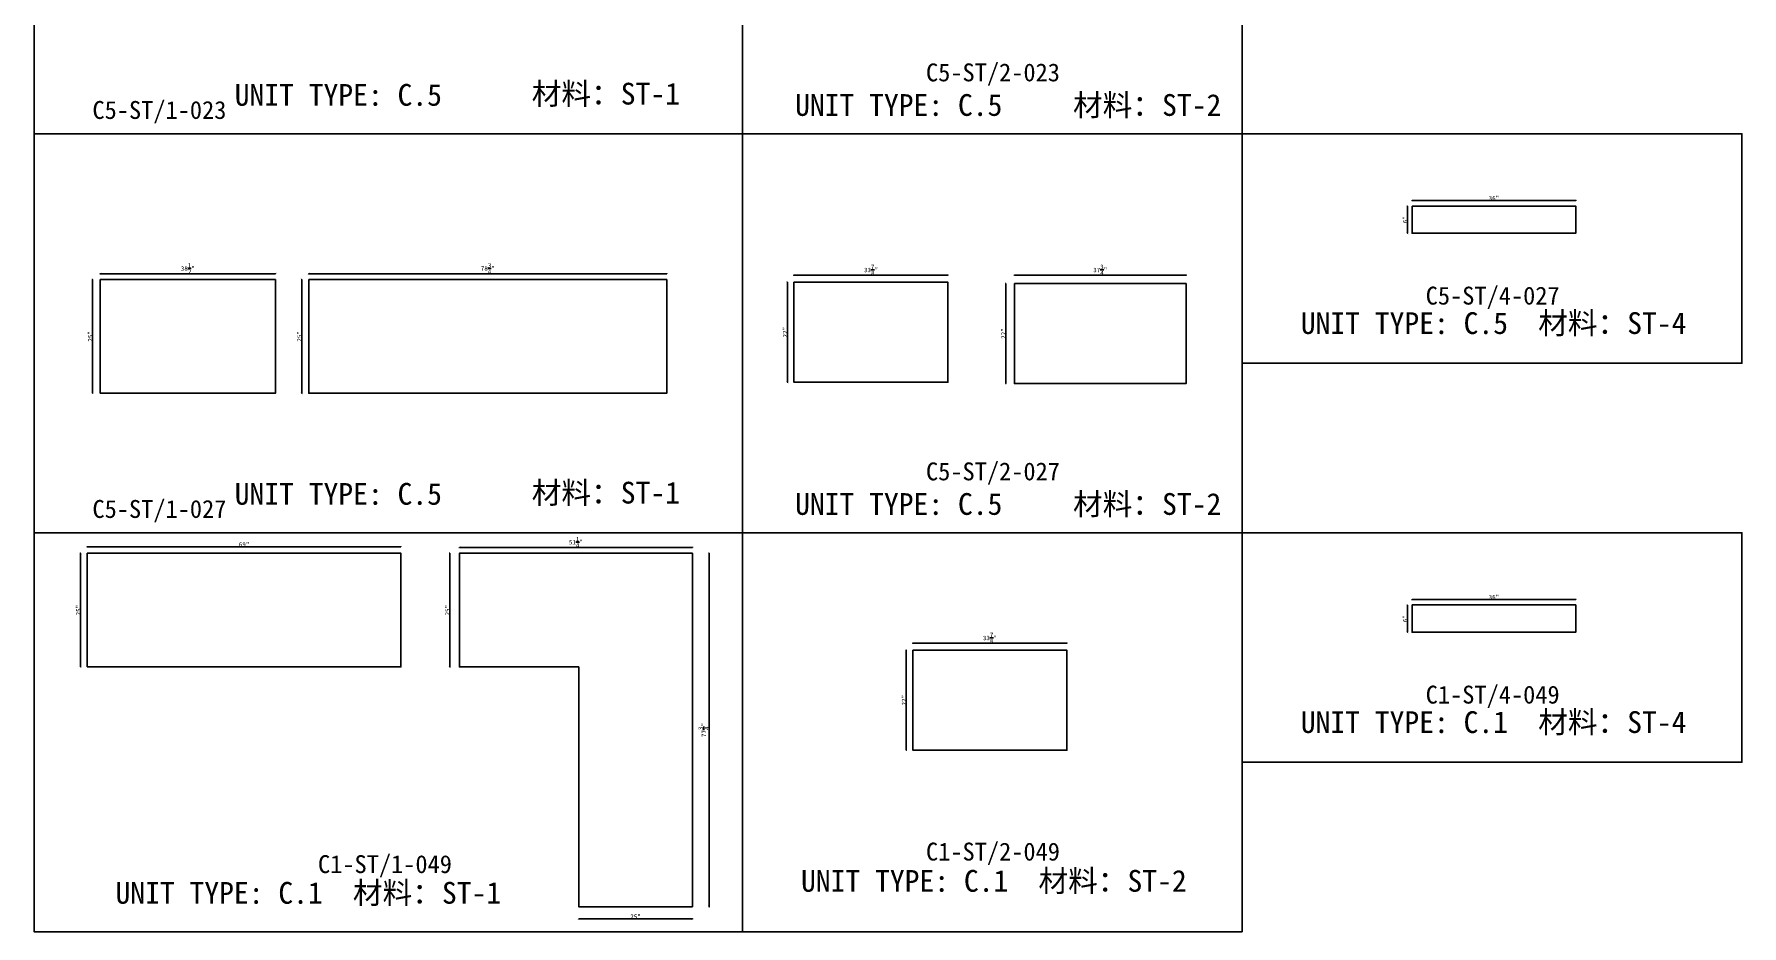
# Model space of a CAD drawing. Header units: millimetres. Extents: x -46966 to 138077, y -48408 to 2116.
# Drawn here: x 64990 to 74530, y -37227 to -32244 of the extents above; entities that cross this region are included whole.
import ezdxf
from ezdxf.enums import TextEntityAlignment as Align

# ---------------------------------------------------------------- set-up
doc = ezdxf.new("R2010")
doc.units = ezdxf.units.MM
doc.layers.add('PART_NUMBER', color=3, linetype='Continuous')
doc.styles.add('样式 1', font='')
doc.styles.get('样式 1').set_extended_font_data('NSimSun')
doc.dimstyles.new('副本 ISO-25', dxfattribs={"dimtxt": 25, "dimasz": 10, "dimexe": 1.5, "dimexo": 0.5, "dimtad": 1, "dimlfac": 0.03937, "dimlunit": 5, "dimtxsty": '样式 1', "dimblk": 'ARCHTICK', "dimcen": 2.5, "dimclrd": 256, "dimclrt": 1, "dimazin": 3, "dimtfac": 1, "dimtmove": 0, "dimatfit": 3, "dimfxlon": 1})

# ---------------------------------------------------------------- blocks, each defined once
blk = doc.blocks.new('_ArchTick')
at = {"color": 0, "linetype": 'ByBlock', "const_width": 0.15}
blk.add_lwpolyline([(-0.5, -0.5), (0.5, 0.5)], dxfattribs=at)
blk = doc.blocks.new('*D1526')
at = {"color": 0, "lineweight": -2, "transparency": 16777216}
for p, q in [((65359.4, -33584.1), (65359.4, -33581.6)), ((66337.3, -33584.1), (66337.3, -33581.6))]:
    blk.add_line(p, q, dxfattribs=at)
at = {"lineweight": -2, "transparency": 16777216}
blk.add_line((65359.4, -33583.1), (66337.3, -33583.1), dxfattribs=at)
at = {"layer": 'Defpoints', "color": 0, "transparency": 16777216}
for p in [(65359.4, -33615.8), (66337.3, -33583.1), (66337.3, -33615.8)]:
    blk.add_point(p, dxfattribs=at)
at = {"lineweight": -2, "transparency": 16777216, "xscale": 10, "yscale": 10, "zscale": 10, "rotation": 180}
blk.add_blockref('_ArchTick', (65359.4, -33583.1), dxfattribs=at)
at = {"lineweight": -2, "transparency": 16777216, "xscale": 10, "yscale": 10, "zscale": 10}
blk.add_blockref('_ArchTick', (66337.3, -33583.1), dxfattribs=at)
at = {"color": 1, "transparency": 16777216, "insert": (65848.3, -33554.1), "char_height": 25, "attachment_point": 5, "style": '样式 1'}
blk.add_mtext('\\A1;38{\\H1x;\\S1/2;}"', dxfattribs=at)
blk = doc.blocks.new('*D1527')
at = {"color": 0, "lineweight": -2, "transparency": 16777216}
for p, q in [((65317.4, -33615.8), (65314.9, -33615.8)), ((65317.4, -34250.8), (65314.9, -34250.8))]:
    blk.add_line(p, q, dxfattribs=at)
at = {"lineweight": -2, "transparency": 16777216}
blk.add_line((65316.4, -33615.8), (65316.4, -34250.8), dxfattribs=at)
at = {"layer": 'Defpoints', "color": 0, "transparency": 16777216}
for p in [(65359.4, -33615.8), (65316.4, -34250.8), (65359.4, -34250.8)]:
    blk.add_point(p, dxfattribs=at)
at = {"lineweight": -2, "transparency": 16777216, "xscale": 10, "yscale": 10, "zscale": 10}
for p, rotation in [((65316.4, -33615.8), 90), ((65316.4, -34250.8), 270)]:
    blk.add_blockref('_ArchTick', p, dxfattribs=dict(at, rotation=rotation))
at = {"color": 1, "transparency": 16777216, "insert": (65303.3, -33933.3), "char_height": 25, "attachment_point": 5, "rotation": 90, "style": '样式 1'}
blk.add_mtext('\\A1;25"', dxfattribs=at)
blk = doc.blocks.new('*D1528')
at = {"color": 0, "lineweight": -2, "transparency": 16777216}
for p, q in [((66524, -33584.1), (66524, -33581.6)), ((68524.3, -33584.1), (68524.3, -33581.6))]:
    blk.add_line(p, q, dxfattribs=at)
at = {"lineweight": -2, "transparency": 16777216}
blk.add_line((66524, -33583.1), (68524.3, -33583.1), dxfattribs=at)
at = {"layer": 'Defpoints', "color": 0, "transparency": 16777216}
for p in [(66524, -33615.8), (68524.3, -33583.1), (68524.3, -33615.8)]:
    blk.add_point(p, dxfattribs=at)
at = {"lineweight": -2, "transparency": 16777216, "xscale": 10, "yscale": 10, "zscale": 10, "rotation": 180}
blk.add_blockref('_ArchTick', (66524, -33583.1), dxfattribs=at)
at = {"lineweight": -2, "transparency": 16777216, "xscale": 10, "yscale": 10, "zscale": 10}
blk.add_blockref('_ArchTick', (68524.3, -33583.1), dxfattribs=at)
at = {"color": 1, "transparency": 16777216, "insert": (67524.2, -33554), "char_height": 25, "attachment_point": 5, "style": '样式 1'}
blk.add_mtext('\\A1;78{\\H1x;\\S3/4;}"', dxfattribs=at)
blk = doc.blocks.new('*D1529')
at = {"color": 0, "lineweight": -2, "transparency": 16777216}
for p, q in [((66485.7, -33615.8), (66483.2, -33615.8)), ((66485.7, -34250.8), (66483.2, -34250.8))]:
    blk.add_line(p, q, dxfattribs=at)
at = {"lineweight": -2, "transparency": 16777216}
blk.add_line((66484.7, -34250.8), (66484.7, -33615.8), dxfattribs=at)
at = {"layer": 'Defpoints', "color": 0, "transparency": 16777216}
for p in [(66484.7, -33615.8), (66524, -33615.8), (66524, -34250.8)]:
    blk.add_point(p, dxfattribs=at)
at = {"lineweight": -2, "transparency": 16777216, "xscale": 10, "yscale": 10, "zscale": 10}
for p, rotation in [((66484.7, -33615.8), 90), ((66484.7, -34250.8), 270)]:
    blk.add_blockref('_ArchTick', p, dxfattribs=dict(at, rotation=rotation))
at = {"color": 1, "transparency": 16777216, "insert": (66471.6, -33933.3), "char_height": 25, "attachment_point": 5, "rotation": 90, "style": '样式 1'}
blk.add_mtext('\\A1;25"', dxfattribs=at)
blk = doc.blocks.new('*D1530')
at = {"color": 0, "lineweight": -2, "transparency": 16777216}
for p, q in [((69234.6, -33592.1), (69234.6, -33589.6)), ((70095, -33592.1), (70095, -33589.6))]:
    blk.add_line(p, q, dxfattribs=at)
at = {"lineweight": -2, "transparency": 16777216}
blk.add_line((69234.6, -33591.1), (70095, -33591.1), dxfattribs=at)
at = {"layer": 'Defpoints', "color": 0, "transparency": 16777216}
for p in [(69234.6, -33630.6), (70095, -33591.1), (70095, -33630.6)]:
    blk.add_point(p, dxfattribs=at)
at = {"lineweight": -2, "transparency": 16777216, "xscale": 10, "yscale": 10, "zscale": 10, "rotation": 180}
blk.add_blockref('_ArchTick', (69234.6, -33591.1), dxfattribs=at)
at = {"lineweight": -2, "transparency": 16777216, "xscale": 10, "yscale": 10, "zscale": 10}
blk.add_blockref('_ArchTick', (70095, -33591.1), dxfattribs=at)
at = {"color": 1, "transparency": 16777216, "insert": (69664.8, -33562), "char_height": 25, "attachment_point": 5, "style": '样式 1'}
blk.add_mtext('\\A1;33{\\H1x;\\S7/8;}"', dxfattribs=at)
blk = doc.blocks.new('*D1531')
at = {"color": 0, "lineweight": -2, "transparency": 16777216}
for p, q in [((69199, -33630.6), (69196.5, -33630.6)), ((69199, -34189.4), (69196.5, -34189.4))]:
    blk.add_line(p, q, dxfattribs=at)
at = {"lineweight": -2, "transparency": 16777216}
blk.add_line((69198, -33630.6), (69198, -34189.4), dxfattribs=at)
at = {"layer": 'Defpoints', "color": 0, "transparency": 16777216}
for p in [(69234.6, -33630.6), (69198, -34189.4), (69234.6, -34189.4)]:
    blk.add_point(p, dxfattribs=at)
at = {"lineweight": -2, "transparency": 16777216, "xscale": 10, "yscale": 10, "zscale": 10}
for p, rotation in [((69198, -33630.6), 90), ((69198, -34189.4), 270)]:
    blk.add_blockref('_ArchTick', p, dxfattribs=dict(at, rotation=rotation))
at = {"color": 1, "transparency": 16777216, "insert": (69184.8, -33910), "char_height": 25, "attachment_point": 5, "rotation": 90, "style": '样式 1'}
blk.add_mtext('\\A1;22"', dxfattribs=at)
blk = doc.blocks.new('*D1532')
at = {"color": 0, "lineweight": -2, "transparency": 16777216}
for p, q in [((70466.4, -33592.1), (70466.4, -33589.6)), ((71425.3, -33592.1), (71425.3, -33589.6))]:
    blk.add_line(p, q, dxfattribs=at)
at = {"lineweight": -2, "transparency": 16777216}
blk.add_line((70466.4, -33591.1), (71425.3, -33591.1), dxfattribs=at)
at = {"layer": 'Defpoints', "color": 0, "transparency": 16777216}
for p in [(70466.4, -33638), (71425.3, -33591.1), (71425.3, -33638)]:
    blk.add_point(p, dxfattribs=at)
at = {"lineweight": -2, "transparency": 16777216, "xscale": 10, "yscale": 10, "zscale": 10, "rotation": 180}
blk.add_blockref('_ArchTick', (70466.4, -33591.1), dxfattribs=at)
at = {"lineweight": -2, "transparency": 16777216, "xscale": 10, "yscale": 10, "zscale": 10}
blk.add_blockref('_ArchTick', (71425.3, -33591.1), dxfattribs=at)
at = {"color": 1, "transparency": 16777216, "insert": (70945.8, -33562), "char_height": 25, "attachment_point": 5, "style": '样式 1'}
blk.add_mtext('\\A1;37{\\H1x;\\S3/4;}"', dxfattribs=at)
blk = doc.blocks.new('*D1533')
at = {"color": 0, "lineweight": -2, "transparency": 16777216}
for p, q in [((70419.3, -33638), (70416.8, -33638)), ((70419.3, -34196.8), (70416.8, -34196.8))]:
    blk.add_line(p, q, dxfattribs=at)
at = {"lineweight": -2, "transparency": 16777216}
blk.add_line((70418.3, -34196.8), (70418.3, -33638), dxfattribs=at)
at = {"layer": 'Defpoints', "color": 0, "transparency": 16777216}
for p in [(70418.3, -33638), (70466.4, -33638), (70466.4, -34196.8)]:
    blk.add_point(p, dxfattribs=at)
at = {"lineweight": -2, "transparency": 16777216, "xscale": 10, "yscale": 10, "zscale": 10}
for p, rotation in [((70418.3, -33638), 90), ((70418.3, -34196.8), 270)]:
    blk.add_blockref('_ArchTick', p, dxfattribs=dict(at, rotation=rotation))
at = {"color": 1, "transparency": 16777216, "insert": (70405.2, -33917.4), "char_height": 25, "attachment_point": 5, "rotation": 90, "style": '样式 1'}
blk.add_mtext('\\A1;22"', dxfattribs=at)
blk = doc.blocks.new('*D1534')
at = {"color": 0, "lineweight": -2, "transparency": 16777216}
for p, q in [((72687.9, -33174.8), (72687.9, -33172.3)), ((73602.3, -33174.8), (73602.3, -33172.3))]:
    blk.add_line(p, q, dxfattribs=at)
at = {"lineweight": -2, "transparency": 16777216}
blk.add_line((72687.9, -33173.8), (73602.3, -33173.8), dxfattribs=at)
at = {"layer": 'Defpoints', "color": 0, "transparency": 16777216}
for p in [(73602.3, -33173.8), (72687.9, -33204.6), (73602.3, -33204.6)]:
    blk.add_point(p, dxfattribs=at)
at = {"lineweight": -2, "transparency": 16777216, "xscale": 10, "yscale": 10, "zscale": 10, "rotation": 180}
blk.add_blockref('_ArchTick', (72687.9, -33173.8), dxfattribs=at)
at = {"lineweight": -2, "transparency": 16777216, "xscale": 10, "yscale": 10, "zscale": 10}
blk.add_blockref('_ArchTick', (73602.3, -33173.8), dxfattribs=at)
at = {"color": 1, "transparency": 16777216, "insert": (73145.1, -33160.7), "char_height": 25, "attachment_point": 5, "style": '样式 1'}
blk.add_mtext('\\A1;36"', dxfattribs=at)
blk = doc.blocks.new('*D1535')
at = {"color": 0, "lineweight": -2, "transparency": 16777216}
for p, q in [((72663, -33204.6), (72660.5, -33204.6)), ((72663, -33357), (72660.5, -33357))]:
    blk.add_line(p, q, dxfattribs=at)
at = {"lineweight": -2, "transparency": 16777216}
blk.add_line((72662, -33357), (72662, -33204.6), dxfattribs=at)
at = {"layer": 'Defpoints', "color": 0, "transparency": 16777216}
for p in [(72662, -33204.6), (72687.9, -33204.6), (72687.9, -33357)]:
    blk.add_point(p, dxfattribs=at)
at = {"lineweight": -2, "transparency": 16777216, "xscale": 10, "yscale": 10, "zscale": 10}
for p, rotation in [((72662, -33204.6), 90), ((72662, -33357), 270)]:
    blk.add_blockref('_ArchTick', p, dxfattribs=dict(at, rotation=rotation))
at = {"color": 1, "transparency": 16777216, "insert": (72648.9, -33280.8), "char_height": 25, "attachment_point": 5, "rotation": 90, "style": '样式 1'}
blk.add_mtext('\\A1;6"', dxfattribs=at)
blk = doc.blocks.new('*D1393')
at = {"color": 0, "lineweight": -2, "transparency": 16777216}
for p, q in [((65250.6, -35145.4), (65248.1, -35145.4)), ((65250.6, -35780.4), (65248.1, -35780.4))]:
    blk.add_line(p, q, dxfattribs=at)
at = {"lineweight": -2, "transparency": 16777216}
blk.add_line((65249.6, -35780.4), (65249.6, -35145.4), dxfattribs=at)
at = {"layer": 'Defpoints', "color": 0, "transparency": 16777216}
for p in [(65249.6, -35145.4), (65286.5, -35145.4), (65286.5, -35780.4)]:
    blk.add_point(p, dxfattribs=at)
at = {"lineweight": -2, "transparency": 16777216, "xscale": 10, "yscale": 10, "zscale": 10}
for p, rotation in [((65249.6, -35145.4), 90), ((65249.6, -35780.4), 270)]:
    blk.add_blockref('_ArchTick', p, dxfattribs=dict(at, rotation=rotation))
at = {"color": 1, "transparency": 16777216, "insert": (65236.5, -35462.9), "char_height": 25, "attachment_point": 5, "rotation": 90, "style": '样式 1'}
blk.add_mtext('\\A1;25"', dxfattribs=at)
blk = doc.blocks.new('*D1394')
at = {"color": 0, "lineweight": -2, "transparency": 16777216}
for p, q in [((65286.5, -35110), (65286.5, -35107.5)), ((67039.1, -35110), (67039.1, -35107.5))]:
    blk.add_line(p, q, dxfattribs=at)
at = {"lineweight": -2, "transparency": 16777216}
blk.add_line((65286.5, -35109), (67039.1, -35109), dxfattribs=at)
at = {"layer": 'Defpoints', "color": 0, "transparency": 16777216}
for p in [(67039.1, -35109), (65286.5, -35145.4), (67039.1, -35145.4)]:
    blk.add_point(p, dxfattribs=at)
at = {"lineweight": -2, "transparency": 16777216, "xscale": 10, "yscale": 10, "zscale": 10, "rotation": 180}
blk.add_blockref('_ArchTick', (65286.5, -35109), dxfattribs=at)
at = {"lineweight": -2, "transparency": 16777216, "xscale": 10, "yscale": 10, "zscale": 10}
blk.add_blockref('_ArchTick', (67039.1, -35109), dxfattribs=at)
at = {"color": 1, "transparency": 16777216, "insert": (66162.8, -35095.9), "char_height": 25, "attachment_point": 5, "style": '样式 1'}
blk.add_mtext('\\A1;69"', dxfattribs=at)
blk = doc.blocks.new('*D1395')
at = {"color": 0, "lineweight": -2, "transparency": 16777216}
for p, q in [((67365.4, -35113.2), (67365.4, -35110.7)), ((68667.2, -35113.2), (68667.2, -35110.7))]:
    blk.add_line(p, q, dxfattribs=at)
at = {"lineweight": -2, "transparency": 16777216}
blk.add_line((67365.4, -35112.2), (68667.2, -35112.2), dxfattribs=at)
at = {"layer": 'Defpoints', "color": 0, "transparency": 16777216}
for p in [(67365.4, -35145.4), (68667.2, -35112.2), (68667.2, -35145.4)]:
    blk.add_point(p, dxfattribs=at)
at = {"lineweight": -2, "transparency": 16777216, "xscale": 10, "yscale": 10, "zscale": 10, "rotation": 180}
blk.add_blockref('_ArchTick', (67365.4, -35112.2), dxfattribs=at)
at = {"lineweight": -2, "transparency": 16777216, "xscale": 10, "yscale": 10, "zscale": 10}
blk.add_blockref('_ArchTick', (68667.2, -35112.2), dxfattribs=at)
at = {"color": 1, "transparency": 16777216, "insert": (68016.3, -35083.2), "char_height": 25, "attachment_point": 5, "style": '样式 1'}
blk.add_mtext('\\A1;51{\\H1x;\\S1/4;}"', dxfattribs=at)
blk = doc.blocks.new('*D1396')
at = {"color": 0, "lineweight": -2, "transparency": 16777216}
for p, q in [((67313, -35145.4), (67310.5, -35145.4)), ((67313, -35780.4), (67310.5, -35780.4))]:
    blk.add_line(p, q, dxfattribs=at)
at = {"lineweight": -2, "transparency": 16777216}
blk.add_line((67312, -35780.4), (67312, -35145.4), dxfattribs=at)
at = {"layer": 'Defpoints', "color": 0, "transparency": 16777216}
for p in [(67312, -35145.4), (67365.4, -35145.4), (67365.4, -35780.4)]:
    blk.add_point(p, dxfattribs=at)
at = {"lineweight": -2, "transparency": 16777216, "xscale": 10, "yscale": 10, "zscale": 10}
for p, rotation in [((67312, -35145.4), 90), ((67312, -35780.4), 270)]:
    blk.add_blockref('_ArchTick', p, dxfattribs=dict(at, rotation=rotation))
at = {"color": 1, "transparency": 16777216, "insert": (67298.9, -35462.9), "char_height": 25, "attachment_point": 5, "rotation": 90, "style": '样式 1'}
blk.add_mtext('\\A1;25"', dxfattribs=at)
blk = doc.blocks.new('*D1397')
at = {"color": 0, "lineweight": -2, "transparency": 16777216}
for p, q in [((68032.2, -37187.6), (68032.2, -37190.1)), ((68667.2, -37187.6), (68667.2, -37190.1))]:
    blk.add_line(p, q, dxfattribs=at)
at = {"lineweight": -2, "transparency": 16777216}
blk.add_line((68667.2, -37188.6), (68032.2, -37188.6), dxfattribs=at)
at = {"layer": 'Defpoints', "color": 0, "transparency": 16777216}
for p in [(68032.2, -37120.2), (68032.2, -37188.6), (68667.2, -37120.2)]:
    blk.add_point(p, dxfattribs=at)
at = {"lineweight": -2, "transparency": 16777216, "xscale": 10, "yscale": 10, "zscale": 10, "rotation": 180}
blk.add_blockref('_ArchTick', (68032.2, -37188.6), dxfattribs=at)
at = {"lineweight": -2, "transparency": 16777216, "xscale": 10, "yscale": 10, "zscale": 10}
blk.add_blockref('_ArchTick', (68667.2, -37188.6), dxfattribs=at)
at = {"color": 1, "transparency": 16777216, "insert": (68349.7, -37175.5), "char_height": 25, "attachment_point": 5, "style": '样式 1'}
blk.add_mtext('\\A1;25"', dxfattribs=at)
blk = doc.blocks.new('*D1398')
at = {"color": 0, "lineweight": -2, "transparency": 16777216}
for p, q in [((68759.4, -35145.4), (68761.9, -35145.4)), ((68759.4, -37120.2), (68761.9, -37120.2))]:
    blk.add_line(p, q, dxfattribs=at)
at = {"lineweight": -2, "transparency": 16777216}
blk.add_line((68760.4, -37120.2), (68760.4, -35145.4), dxfattribs=at)
at = {"layer": 'Defpoints', "color": 0, "transparency": 16777216}
for p in [(68667.2, -35145.4), (68760.4, -35145.4), (68667.2, -37120.2)]:
    blk.add_point(p, dxfattribs=at)
at = {"lineweight": -2, "transparency": 16777216, "xscale": 10, "yscale": 10, "zscale": 10}
for p, rotation in [((68760.4, -35145.4), 90), ((68760.4, -37120.2), 270)]:
    blk.add_blockref('_ArchTick', p, dxfattribs=dict(at, rotation=rotation))
at = {"color": 1, "transparency": 16777216, "insert": (68731.3, -36132.8), "char_height": 25, "attachment_point": 5, "rotation": 90, "style": '样式 1'}
blk.add_mtext('\\A1;77{\\H1x;\\S3/4;}"', dxfattribs=at)
blk = doc.blocks.new('*D1399')
at = {"color": 0, "lineweight": -2, "transparency": 16777216}
for p, q in [((69899.1, -35648.5), (69899.1, -35646)), ((70759.5, -35648.5), (70759.5, -35646))]:
    blk.add_line(p, q, dxfattribs=at)
at = {"lineweight": -2, "transparency": 16777216}
blk.add_line((69899.1, -35647.5), (70759.5, -35647.5), dxfattribs=at)
at = {"layer": 'Defpoints', "color": 0, "transparency": 16777216}
for p in [(70759.5, -35647.5), (69899.1, -35686.9), (70759.5, -35686.9)]:
    blk.add_point(p, dxfattribs=at)
at = {"lineweight": -2, "transparency": 16777216, "xscale": 10, "yscale": 10, "zscale": 10, "rotation": 180}
blk.add_blockref('_ArchTick', (69899.1, -35647.5), dxfattribs=at)
at = {"lineweight": -2, "transparency": 16777216, "xscale": 10, "yscale": 10, "zscale": 10}
blk.add_blockref('_ArchTick', (70759.5, -35647.5), dxfattribs=at)
at = {"color": 1, "transparency": 16777216, "insert": (70329.3, -35618.4), "char_height": 25, "attachment_point": 5, "style": '样式 1'}
blk.add_mtext('\\A1;33{\\H1x;\\S7/8;}"', dxfattribs=at)
blk = doc.blocks.new('*D1400')
at = {"color": 0, "lineweight": -2, "transparency": 16777216}
for p, q in [((69863.4, -35686.9), (69860.9, -35686.9)), ((69863.4, -36245.7), (69860.9, -36245.7))]:
    blk.add_line(p, q, dxfattribs=at)
at = {"lineweight": -2, "transparency": 16777216}
blk.add_line((69862.4, -35686.9), (69862.4, -36245.7), dxfattribs=at)
at = {"layer": 'Defpoints', "color": 0, "transparency": 16777216}
for p in [(69899.1, -35686.9), (69862.4, -36245.7), (69899.1, -36245.7)]:
    blk.add_point(p, dxfattribs=at)
at = {"lineweight": -2, "transparency": 16777216, "xscale": 10, "yscale": 10, "zscale": 10}
for p, rotation in [((69862.4, -35686.9), 90), ((69862.4, -36245.7), 270)]:
    blk.add_blockref('_ArchTick', p, dxfattribs=dict(at, rotation=rotation))
at = {"color": 1, "transparency": 16777216, "insert": (69849.3, -35966.3), "char_height": 25, "attachment_point": 5, "rotation": 90, "style": '样式 1'}
blk.add_mtext('\\A1;22"', dxfattribs=at)
blk = doc.blocks.new('*D1401')
at = {"color": 0, "lineweight": -2, "transparency": 16777216}
for p, q in [((72687.9, -35404.3), (72687.9, -35401.8)), ((73602.3, -35404.3), (73602.3, -35401.8))]:
    blk.add_line(p, q, dxfattribs=at)
at = {"lineweight": -2, "transparency": 16777216}
blk.add_line((72687.9, -35403.3), (73602.3, -35403.3), dxfattribs=at)
at = {"layer": 'Defpoints', "color": 0, "transparency": 16777216}
for p in [(72687.9, -35434.2), (73602.3, -35403.3), (73602.3, -35434.2)]:
    blk.add_point(p, dxfattribs=at)
at = {"lineweight": -2, "transparency": 16777216, "xscale": 10, "yscale": 10, "zscale": 10, "rotation": 180}
blk.add_blockref('_ArchTick', (72687.9, -35403.3), dxfattribs=at)
at = {"lineweight": -2, "transparency": 16777216, "xscale": 10, "yscale": 10, "zscale": 10}
blk.add_blockref('_ArchTick', (73602.3, -35403.3), dxfattribs=at)
at = {"color": 1, "transparency": 16777216, "insert": (73145.1, -35390.2), "char_height": 25, "attachment_point": 5, "style": '样式 1'}
blk.add_mtext('\\A1;36"', dxfattribs=at)
blk = doc.blocks.new('*D1402')
at = {"color": 0, "lineweight": -2, "transparency": 16777216}
for p, q in [((72663, -35434.2), (72660.5, -35434.2)), ((72663, -35586.6), (72660.5, -35586.6))]:
    blk.add_line(p, q, dxfattribs=at)
at = {"lineweight": -2, "transparency": 16777216}
blk.add_line((72662, -35586.6), (72662, -35434.2), dxfattribs=at)
at = {"layer": 'Defpoints', "color": 0, "transparency": 16777216}
for p in [(72662, -35434.2), (72687.9, -35434.2), (72687.9, -35586.6)]:
    blk.add_point(p, dxfattribs=at)
at = {"lineweight": -2, "transparency": 16777216, "xscale": 10, "yscale": 10, "zscale": 10}
for p, rotation in [((72662, -35434.2), 90), ((72662, -35586.6), 270)]:
    blk.add_blockref('_ArchTick', p, dxfattribs=dict(at, rotation=rotation))
at = {"color": 1, "transparency": 16777216, "insert": (72648.9, -35510.4), "char_height": 25, "attachment_point": 5, "rotation": 90, "style": '样式 1'}
blk.add_mtext('\\A1;6"', dxfattribs=at)

msp = doc.modelspace()

# ---------------------------------------------------------------- linework, layer by layer
at = {"color": 1}
for points in [[(64989.795, -30571.307), (68946.677, -30571.307), (68946.677, -32800.875), (64989.795, -32800.875)], [(68946.677, -32800.875), (71738.551, -32800.875), (71738.551, -30571.307), (68946.677, -30571.307)], [(64989.795, -32800.875), (68946.677, -32800.875), (68946.677, -35030.442), (64989.795, -35030.442)], [(68946.677, -35030.442), (71738.551, -35030.442), (71738.551, -32800.875), (68946.677, -32800.875)], [(71738.551, -32800.875), (74530.426, -32800.875), (74530.426, -34083.272), (71738.551, -34083.272)], [(64989.795, -35030.442), (68946.677, -35030.442), (68946.677, -37260.009), (64989.795, -37260.009)], [(68946.677, -37260.009), (71738.551, -37260.009), (71738.551, -35030.442), (68946.677, -35030.442)], [(71738.551, -35030.442), (74530.426, -35030.442), (74530.426, -36312.84), (71738.551, -36312.84)]]:
    msp.add_lwpolyline(points, close=True, dxfattribs=at)
for points in [[(72687.87, -33204.611), (73602.27, -33204.611), (73602.27, -33357.011), (72687.87, -33357.011)], [(65359.395, -33615.762), (66337.295, -33615.762), (66337.295, -34250.762), (65359.395, -34250.762)], [(66524.049, -33615.762), (68524.299, -33615.762), (68524.299, -34250.762), (66524.049, -34250.762)], [(69234.614, -33630.551), (70095.039, -33630.551), (70095.039, -34189.351), (69234.614, -34189.351)], [(70466.402, -33637.981), (71425.252, -33637.981), (71425.252, -34196.781), (70466.402, -34196.781)], [(65286.547, -35780.368), (67039.147, -35780.368), (67039.147, -35145.368), (65286.547, -35145.368)], [(68667.192, -35145.368), (67365.442, -35145.368), (67365.442, -35780.368), (68032.192, -35780.368), (68032.192, -37120.218), (68667.192, -37120.218)], [(72687.87, -35434.178), (73602.27, -35434.178), (73602.27, -35586.578), (72687.87, -35586.578)], [(69899.076, -35686.91), (70759.501, -35686.91), (70759.501, -36245.71), (69899.076, -36245.71)]]:
    msp.add_lwpolyline(points, close=True)

# ---------------------------------------------------------------- texts
at = {"style": '样式 1'}
for s, p in [('UNIT TYPE: C.5', (66110.23, -32644.333)), ('材料：ST-1', (67769.516, -32637.677)), ('UNIT TYPE: C.5', (69241.004, -32701.006)), ('材料：ST-2', (70793.729, -32701.006)), ('UNIT TYPE: C.5', (72066.179, -33919.768)), ('材料：ST-4', (73392.46, -33919.768)), ('UNIT TYPE: C.5', (66110.23, -34873.9)), ('材料：ST-1', (67769.516, -34867.245)), ('UNIT TYPE: C.5', (69241.004, -34930.573)), ('材料：ST-2', (70793.729, -34930.573)), ('UNIT TYPE: C.1', (72066.179, -36149.335)), ('材料：ST-4', (73392.46, -36149.335)), ('UNIT TYPE: C.1', (69274.305, -37036.514)), ('材料：ST-2', (70600.586, -37036.514)), ('UNIT TYPE: C.1', (65444.219, -37103.467)), ('材料：ST-1', (66770.5, -37103.467))]:
    msp.add_text(s, height=121.5865, dxfattribs=at).set_placement(p)
at = {"layer": 'PART_NUMBER', "color": 3, "style": '样式 1'}
for s, p in [('C5-ST/2-023', (70346.541, -32458.044)), ('C5-ST/1-023', (65689.659, -32668.044)), ('C5-ST/4-027', (73138.415, -33705.442)), ('C5-ST/2-027', (70346.541, -34687.611)), ('C5-ST/1-027', (65689.659, -34897.611)), ('C1-ST/4-049', (73138.415, -35935.009)), ('C1-ST/1-049', (66949.659, -36882.178)), ('C1-ST/2-049', (70346.541, -36812.178))]:
    msp.add_text(s, height=100, dxfattribs=at).set_placement(p, align=Align.MIDDLE_CENTER)

# ---------------------------------------------------------------- dimensions: what is measured, and where the dimension line sits
for base, p1, p2, picture, middle in [((72662.036, -33204.611), (72687.87, -33357.011), (72687.87, -33204.611), '*D1535', (72648.911, -33280.811)), ((65316.441, -34250.762), (65359.395, -33615.762), (65359.395, -34250.762), '*D1527', (65303.316, -33933.262)), ((66484.693, -33615.762), (66524.049, -34250.762), (66524.049, -33615.762), '*D1529', (66471.568, -33933.262)), ((69197.968, -34189.351), (69234.614, -33630.551), (69234.614, -34189.351), '*D1531', (69184.843, -33909.951)), ((70418.293, -33637.981), (70466.402, -34196.781), (70466.402, -33637.981), '*D1533', (70405.168, -33917.381)), ((65249.607, -35145.368), (65286.547, -35780.368), (65286.547, -35145.368), '*D1393', (65236.482, -35462.868)), ((67311.996, -35145.368), (67365.442, -35780.368), (67365.442, -35145.368), '*D1396', (67298.871, -35462.868)), ((68760.414, -35145.368), (68667.192, -37120.218), (68667.192, -35145.368), '*D1398', (68731.321, -36132.793)), ((72662.036, -35434.178), (72687.87, -35586.578), (72687.87, -35434.178), '*D1402', (72648.911, -35510.378)), ((69862.429, -36245.71), (69899.076, -35686.91), (69899.076, -36245.71), '*D1400', (69849.304, -35966.31))]:
    dim = msp.add_linear_dim(base=base, p1=p1, p2=p2, angle=90, dimstyle='副本 ISO-25')
    dim.commit()
    dim.dimension.update_dxf_attribs({"geometry": picture, "text_midpoint": middle})
for base, p1, p2, picture, middle in [((73602.27, -33173.775), (72687.87, -33204.611), (73602.27, -33204.611), '*D1534', (73145.07, -33160.65)), ((66337.295, -33583.087), (65359.395, -33615.762), (66337.295, -33615.762), '*D1526', (65848.345, -33554.064)), ((68524.299, -33583.087), (66524.049, -33615.762), (68524.299, -33615.762), '*D1528', (67524.174, -33553.994)), ((70095.039, -33591.125), (69234.614, -33630.551), (70095.039, -33630.551), '*D1530', (69664.827, -33562.031)), ((71425.252, -33591.125), (70466.402, -33637.981), (71425.252, -33637.981), '*D1532', (70945.827, -33562.031)), ((67039.147, -35109.038), (65286.547, -35145.368), (67039.147, -35145.368), '*D1394', (66162.847, -35095.913)), ((68667.192, -35112.236), (67365.442, -35145.368), (68667.192, -35145.368), '*D1395', (68016.317, -35083.212)), ((73602.27, -35403.343), (72687.87, -35434.178), (73602.27, -35434.178), '*D1401', (73145.07, -35390.218)), ((70759.501, -35647.483), (69899.076, -35686.91), (70759.501, -35686.91), '*D1399', (70329.288, -35618.39)), ((68032.192, -37188.634), (68667.192, -37120.218), (68032.192, -37120.218), '*D1397', (68349.692, -37175.509))]:
    dim = msp.add_linear_dim(base=base, p1=p1, p2=p2, dimstyle='副本 ISO-25')
    dim.commit()
    dim.dimension.update_dxf_attribs({"geometry": picture, "text_midpoint": middle})

doc.saveas('drawing.dxf')
